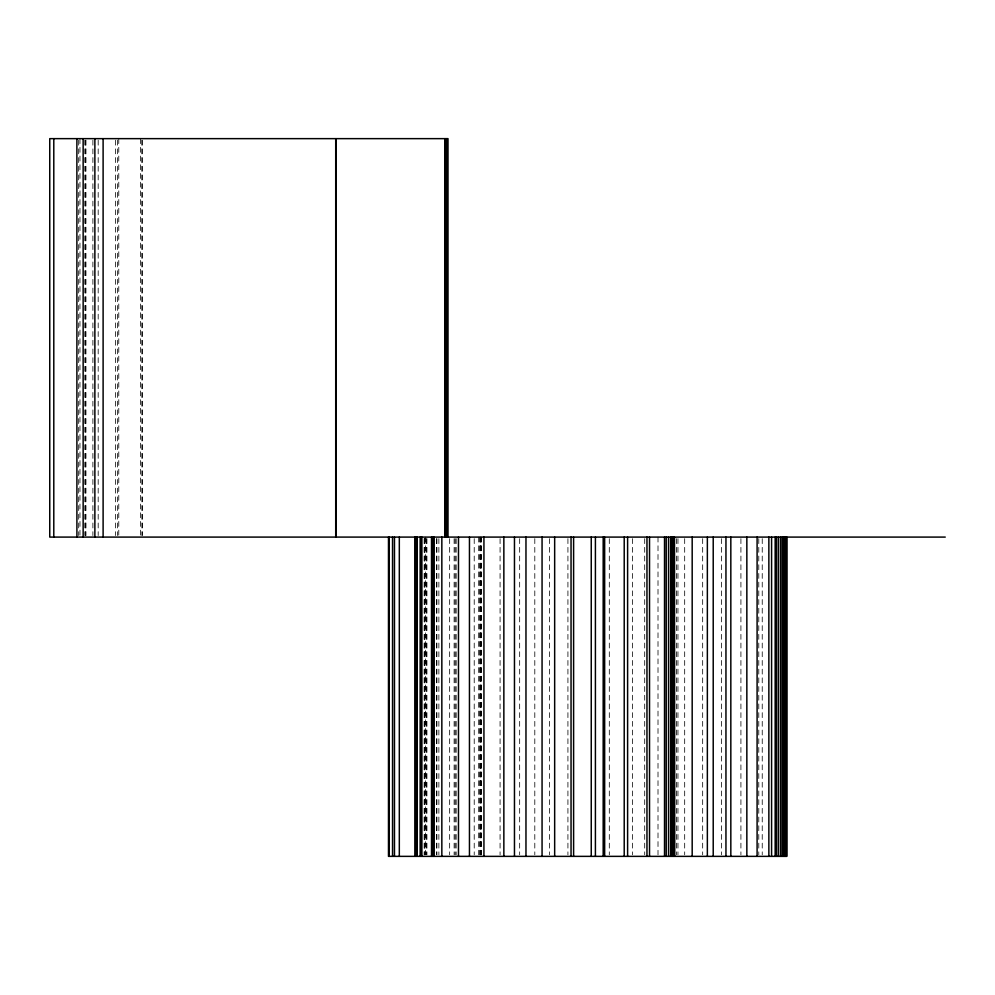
<?xml version="1.0" encoding="UTF-8"?>
<svg xmlns="http://www.w3.org/2000/svg" width="995" height="995" viewBox="0 0 995 995"><rect width="100%" height="100%" fill="white"/><g stroke="black" fill="none" stroke-linecap="round" stroke-linejoin="round"><path stroke-width="0.75" stroke-dasharray="4.97 3.73" d="M762.232 538.643L762.232 854.817M758.787 538.643L758.787 854.817M740.914 538.643L740.914 854.817M721.375 538.643L721.375 854.817M702.669 538.643L702.669 854.817M684.684 538.643L684.684 854.817M677.956 538.643L677.956 854.817M676.612 538.643L676.612 854.817M658.006 537.089L658.006 854.817M644.698 538.643L644.698 854.817M632.621 538.643L632.621 854.817M609.301 538.643L609.301 854.817M567.921 538.643L567.921 854.817M549.489 538.643L549.489 854.817M534.8 538.643L534.8 854.817M519.664 538.643L519.664 854.817M500.075 538.643L500.075 854.817M481.17 537.089L481.207 854.817M480.983 537.089L480.983 854.817M480.809 537.089L480.809 854.817M480.485 537.089L480.61 854.817M479.354 537.089L479.354 854.817M478.707 537.089L478.707 854.817M474.217 538.643L474.217 854.817M456.17 538.643L456.17 854.817M455.138 538.643L455.138 854.817M454.13 538.643L454.13 854.817M449.653 538.643L449.653 854.817M438.87 538.643L438.87 854.817M436.917 538.643L436.917 854.817M436.569 538.643L436.569 854.817M426.93 538.643L426.93 854.817M426.27 538.643L426.27 854.817M425.499 537.089L425.499 854.817M424.927 538.643L424.927 854.817M424.703 538.643L424.703 854.817M424.144 538.643L424.144 854.817M142.459 140.183L142.459 535.546M141.75 140.183L141.862 535.546M140.618 138.641L140.618 535.546M118.778 138.641L118.778 535.546M117.422 140.183L117.422 535.546M115.395 140.183L115.395 535.546M98.182 140.183L98.182 535.546M92.896 140.183L92.896 535.546M85.956 140.183L85.956 535.546M85.172 140.183L85.172 535.546M85.035 140.183L85.035 535.546M79.973 138.641L79.973 535.546M78.692 140.183L78.692 535.546"/><path stroke-width="1.49" d="M945.25 537.089L49.75 537.089L49.75 138.641L447.999 138.641L447.999 537.089M786.734 537.089L786.746 856.359L388.485 856.359L388.485 537.089M786.56 537.089L786.535 856.359M786.261 537.089L786.261 856.359M786.087 537.089L786.087 856.359M785.826 537.089L785.814 856.359M785.366 537.089L785.366 856.359M785.167 537.089L785.167 856.359M785.03 537.089L784.993 856.359M784.781 537.089L784.868 856.359M784.557 537.089L784.607 856.359M783.774 537.089L783.873 856.359M783.5 537.089L783.612 856.359M783.14 537.089L783.14 856.359M782.331 537.089L782.331 856.359M780.689 537.089L780.689 856.359M778.575 537.089L778.575 856.359M776.647 537.089L776.647 856.359M775.167 537.089L775.167 856.359M771.585 537.089L771.585 856.359M768.861 537.089L768.861 856.359M757.096 537.089L757.096 856.359M746.847 537.089L746.847 856.359M730.827 537.089L730.827 856.359M725.952 537.089L725.952 856.359M713.216 537.089L713.216 856.359M707.358 537.089L707.358 856.359M692.184 537.089L692.184 856.359M674.461 537.089L674.585 856.359M674.299 537.089L674.336 856.359L674.187 537.089M673.665 537.089L673.665 856.359M672.508 537.089L672.508 856.359M671.824 537.089L671.824 856.359M670.63 537.089L670.63 856.359M668.54 537.089L668.54 856.359M666.215 537.089L666.215 856.359M664.523 537.089L664.523 856.359M649.524 537.089L649.524 856.359M646.961 537.089L646.961 856.359M627.609 537.089L627.609 856.359M624.213 537.089L624.213 856.359M604.649 537.089L604.649 856.359M603.181 537.089L603.181 856.359M595.408 537.089L595.408 856.359M591.254 537.089L591.254 856.359M573.605 537.089L573.605 856.359M571.043 537.089L571.043 856.359M554.663 537.089L554.663 856.359M542.064 537.089L542.064 856.359M525.969 537.089L525.969 856.359M514.465 537.089L514.465 856.359M503.856 537.089L503.856 856.359M483.931 537.089L483.931 856.359M469.453 537.089L469.453 856.359M458.484 537.089L458.484 856.359M446.631 138.641L446.631 537.089M446.332 138.641L446.295 537.089M445.126 138.641L445.151 537.089M444.777 138.641L444.877 537.089M441.842 537.089L441.842 856.359M433.857 537.089L433.87 856.359M433.609 537.089L433.609 856.359M431.942 537.089L431.942 856.359M431.519 537.089L431.519 856.359M421.892 537.089L421.892 856.359M421.072 537.089L420.984 856.359M420.773 537.089L420.773 856.359M420.151 537.089L420.151 856.359M416.917 537.089L416.917 856.359M416.743 537.089L416.743 856.359M416.121 537.089L416.121 856.359M415.823 537.089L415.823 856.359M415.636 537.089L415.711 856.359M414.878 537.089L414.878 856.359M399.318 537.089L399.318 856.359M394.468 537.089L394.468 856.359M392.54 537.089L392.54 856.359M389.244 537.089L389.232 856.359M335.837 138.641L335.837 537.089M335.713 138.641L335.713 537.089M103.107 138.641L103.107 537.089M94.873 138.641L94.873 537.089M83.145 138.641L83.145 537.089M76.889 138.641L76.913 537.089M53.792 138.641L53.792 537.089"/></g></svg>
